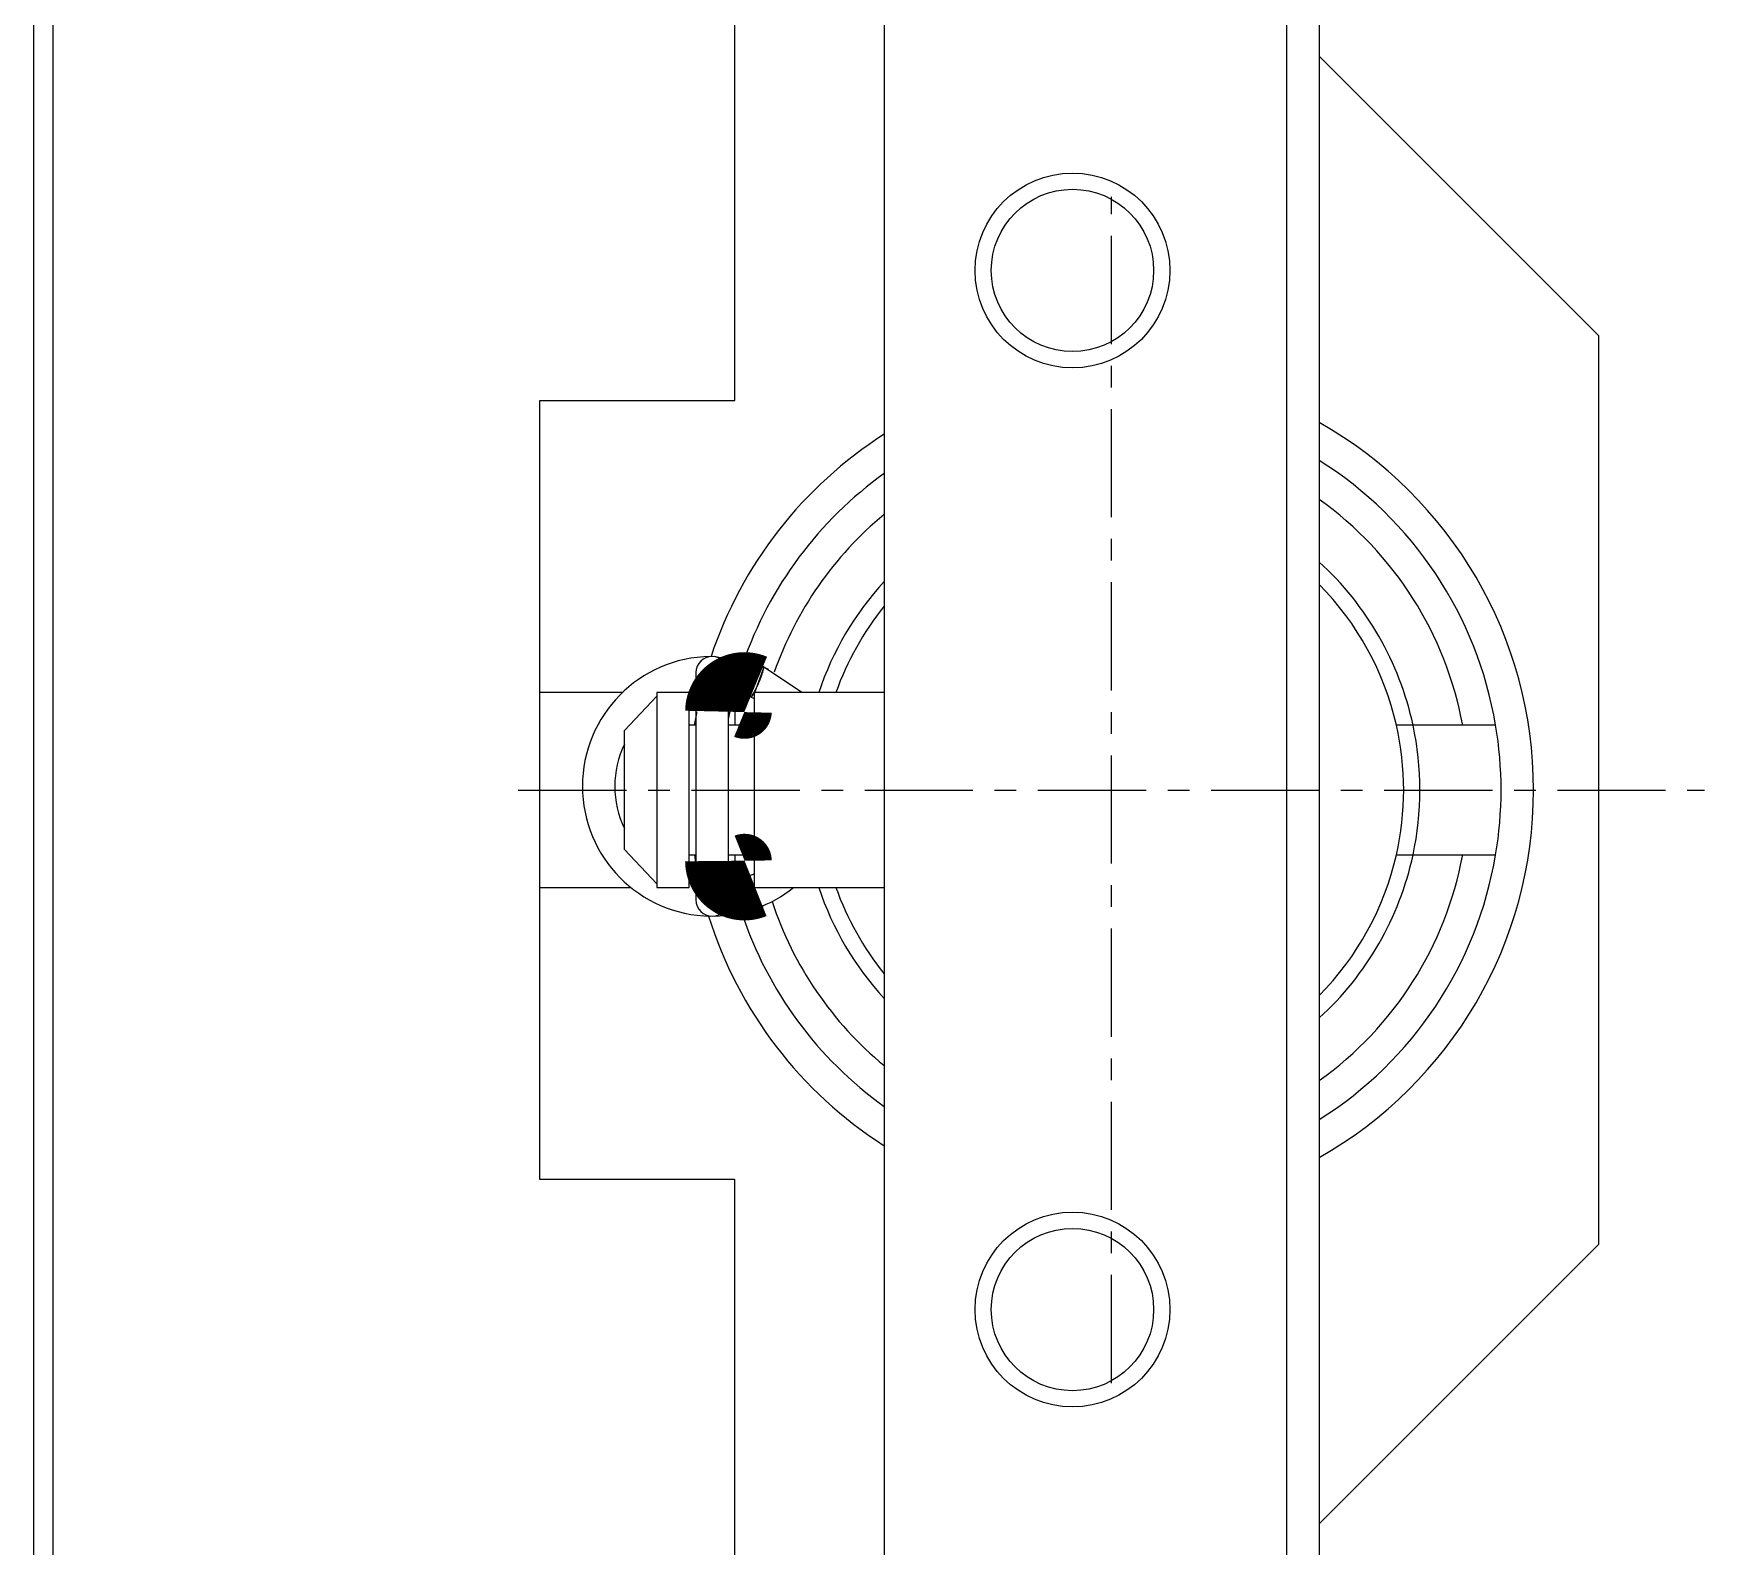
# Model space of a CAD drawing. Extents: x 90 to 467, y 81 to 345.
# Drawn here: x 128.64 to 147.94, y 293.71 to 311.18 of the extents above; entities that cross this region are included whole.
import ezdxf

# ---------------------------------------------------------------- set-up
doc = ezdxf.new("R2010")
doc.units = 0
doc.linetypes.add('CENTER', pattern=[2, 1.25, -0.25, 0.25, -0.25])
doc.layers.get('0').update_dxf_attribs({"linetype": 'CONTINUOUS'})

msp = doc.modelspace()

# ---------------------------------------------------------------- linework, layer by layer
at = {"color": 7, "linetype": 'CONTINUOUS'}
for p, q in [((143.4868864878001, 324.5710597911112), (143.4868864878001, 280.3210597911114)), ((128.8618864878002, 324.1960597911114), (128.8618864878002, 280.6960597911114)), ((143.1118864878001, 280.6960597911114), (143.1118864878001, 324.1960597911114)), ((128.6368864878002, 317.4460597911114), (128.6368864878002, 287.4460597911113)), ((138.4618864878003, 316.6960597911113), (138.4618864878003, 288.1960597911112)), ((136.7368864878002, 306.9460597911112), (136.7368864878002, 311.8210597911112)), ((146.7118864878003, 307.6960597911114), (143.4868864878001, 310.9210597911114)), ((146.7118864878003, 307.6960597911114), (146.7118864878003, 297.1960597911114)), ((134.4868864878002, 306.9460597911112), (136.7368864878002, 306.9460597911112)), ((134.4868864878002, 303.2523097911112), (134.4868864878002, 306.9460597911112)), ((137.0715634878002, 303.8646477911114), (136.4982964878001, 303.9876617911112)), ((136.2886674878003, 303.8012967911114), (136.2886674878003, 301.1762967911112)), ((137.0669484878002, 303.8675557911112), (136.6483444878001, 303.8754297911113)), ((136.6636674878002, 301.1762967911112), (136.6636674878002, 303.8012967911114)), ((137.0733954878003, 303.8638657911111), (136.9651604878002, 303.5688937911112)), ((137.5115044878002, 303.5728367911114), (137.0665644878002, 303.8668127911114)), ((137.1277524878003, 303.8389497911115), (137.0715634878002, 303.8646477911114)), ((136.1677424878003, 303.5713557911114), (136.2886464878002, 303.5988497911112)), ((135.4396734878002, 303.5710597911112), (134.4868864878002, 303.5710597911112)), ((135.4618864878003, 303.1334457911114), (135.8368864878003, 303.5303217911114)), ((136.2118864878003, 303.5710597911112), (135.8368864878003, 303.5710597911112)), ((135.8368864878003, 303.5710597911112), (135.8368864878003, 303.5303217911114)), ((135.8368864878003, 303.5303217911114), (135.8368864878003, 301.3617977911114)), ((136.2118864878003, 301.3210597911113), (136.2118864878003, 303.5710597911112)), ((136.7368864878002, 303.4997117911113), (136.7368864878002, 303.1960597911114)), ((136.9196894878003, 303.5235867911114), (136.9619664878003, 303.5043977911112)), ((136.9651604878002, 303.5688937911112), (136.9265114878003, 303.5206357911112)), ((138.4618864878003, 303.5710597911112), (136.9618864878003, 303.5710597911112)), ((136.9618864878003, 303.5710597911112), (136.9618864878003, 301.3210597911113)), ((134.4868864878002, 301.6398097911114), (134.4868864878002, 303.2523097911112)), ((135.4618864878003, 301.7586737911114), (135.4618864878003, 303.1334457911114)), ((136.2886674878003, 303.1960597911114), (136.2118864878003, 303.1960597911114)), ((136.2886674878003, 303.1960597911114), (136.2118864878003, 303.1960597911114)), ((136.7368424878004, 303.1960597911114), (136.6636584878001, 303.1960597911114)), ((136.7368864878002, 303.1960597911114), (136.6636674878002, 303.1960597911114)), ((136.9618864878003, 303.1960597911114), (136.6636674878002, 303.1960597911114)), ((136.7368864878002, 303.1960597911114), (136.6636674878002, 303.1960597911114)), ((144.5695444878003, 303.1960597911114), (144.3774984878003, 303.1960597911114)), ((145.1431314878003, 303.1960597911114), (144.5695444878003, 303.1960597911114)), ((145.5239464878001, 303.1960597911114), (144.5695444878003, 303.1960597911114)), ((145.5239464878001, 303.1960597911114), (145.1431314878003, 303.1960597911114)), ((135.8368864878003, 301.3617977911114), (135.4618864878003, 301.7586737911114)), ((136.2118864878003, 301.6960597911114), (136.2886674878003, 301.6960597911114)), ((136.2118864878003, 301.6960597911114), (136.2886674878003, 301.6960597911114)), ((136.6636584878001, 301.6960597911114), (136.7368424878004, 301.6960597911114)), ((136.6636674878002, 301.6960597911114), (136.7368864878002, 301.6960597911114)), ((136.6636674878002, 301.6960597911114), (136.9618864878003, 301.6960597911114)), ((136.7368864878002, 301.6960017911114), (136.7368864878002, 301.4778857911114)), ((144.3774984878003, 301.6960597911114), (144.5695444878003, 301.6960597911114)), ((144.5695444878003, 301.6960597911114), (145.1431314878003, 301.6960597911114)), ((145.1431314878003, 301.6960597911114), (145.5239464878001, 301.6960597911114)), ((134.4868864878002, 297.9460597911113), (134.4868864878002, 301.6398097911114)), ((136.9619684878004, 301.4733907911113), (136.6636734878003, 301.3787247911114)), ((134.4868864878002, 301.3210597911113), (135.5368274878004, 301.3210597911113)), ((135.8368864878003, 301.3617977911114), (135.8368864878003, 301.3210597911113)), ((135.8368864878003, 301.3210597911113), (136.2118864878003, 301.3210597911113)), ((136.2886554878001, 301.3789277911112), (136.2118114878003, 301.3946387911114)), ((136.9204584878002, 301.4549937911112), (136.9181454878003, 301.4539047911114)), ((136.9618864878003, 301.3210597911113), (138.4618864878003, 301.3210597911113)), ((137.0195844878001, 301.0922507911113), (137.0203394878003, 301.0924957911114)), ((137.0203394878003, 301.0924957911114), (137.0211374878003, 301.0927567911112)), ((137.0211374878003, 301.0927567911112), (137.0222634878003, 301.0931277911112)), ((137.0222634878003, 301.0931277911112), (137.0230214878002, 301.0933787911115)), ((137.0230214878002, 301.0933787911115), (137.0240944878003, 301.0937357911112)), ((137.0240944878003, 301.0937357911112), (137.0254394878003, 301.0941867911111)), ((137.0254394878003, 301.0941867911111), (137.0274224878002, 301.0948587911112)), ((137.0274224878002, 301.0948587911112), (137.0294074878003, 301.0955397911112)), ((137.0294074878003, 301.0955397911112), (137.0330854878001, 301.0968237911114)), ((137.0330854878001, 301.0968237911114), (137.0669484878002, 301.1100367911111)), ((137.0639044878003, 301.1101367911114), (137.0657944878001, 301.1097927911112)), ((137.0657944878001, 301.1097927911112), (137.0655454878001, 301.1103857911113)), ((136.7368864878002, 297.9460597911113), (134.4868864878002, 297.9460597911113)), ((136.7368864878002, 293.0710597911112), (136.7368864878002, 297.9460597911113)), ((143.4868864878001, 293.9710597911112), (146.7118864878003, 297.1960597911114))]:
    msp.add_line(p, q, dxfattribs=at)
at = {"color": 1, "linetype": 'CENTER'}
for p, q in [((141.0868864878003, 295.5960597911112), (141.0868864878003, 309.2960597911114)), ((134.2368864878002, 302.4460597911112), (147.9368864878003, 302.4460597911112))]:
    msp.add_line(p, q, dxfattribs=at)
at = {"color": 7, "linetype": 'CONTINUOUS', "const_width": 1}
for points in [[(136.6636674878002, 303.3499107911114), (136.6638694878001, 303.3585987911112), (136.6645104878003, 303.3677467911112), (136.6655904878003, 303.3768517911112), (136.6671064878003, 303.3858947911113), (136.6690564878003, 303.3948537911114), (136.6714344878003, 303.4037087911114), (136.6742364878003, 303.4124397911113), (136.6774574878002, 303.4210267911114), (136.6810914878001, 303.4294497911112), (136.6851294878004, 303.4376887911112), (136.6895644878004, 303.4457257911112), (136.6943884878002, 303.4535397911113), (136.6995894878002, 303.4611127911114), (136.7051584878003, 303.4684257911112), (136.7110844878002, 303.4754617911114), (136.7173534878002, 303.4822007911112), (136.7239524878002, 303.4886267911113), (136.7308684878003, 303.4947217911112), (136.7380844878004, 303.5004697911113), (136.7455854878001, 303.5058547911112), (136.7533544878002, 303.5108617911112), (136.7613724878002, 303.5154747911112), (136.7696214878002, 303.5196817911113), (136.7780794878003, 303.5234687911112), (136.7867274878003, 303.5268247911112), (136.7955434878001, 303.5297377911114), (136.8045044878003, 303.5321987911113), (136.8135854878003, 303.5341987911112), (136.8227644878003, 303.5357317911112), (136.8320164878003, 303.5367917911114), (136.8413154878001, 303.5373747911112), (136.8506364878003, 303.5374777911114), (136.8599524878004, 303.5370987911115), (136.8692394878002, 303.5362407911114), (136.8784714878003, 303.5349047911112), (136.8876214878002, 303.5330957911112), (136.8966644878003, 303.5308177911114), (136.9055774878002, 303.5280777911113), (136.9143344878002, 303.5248867911111), (136.9193054878003, 303.5228437911114)], [(136.9193054878003, 301.4547497911113), (136.9103954878001, 301.4512077911112), (136.9015954878003, 301.4482287911112), (136.8926464878003, 301.4457027911114), (136.8835724878003, 301.4436367911112), (136.8743994878003, 301.4420387911112), (136.8651514878002, 301.4409147911115), (136.8558524878002, 301.4402677911113), (136.8465294878002, 301.4401017911115), (136.8372084878002, 301.4404167911112), (136.8279154878004, 301.4412117911112), (136.8186754878003, 301.4424837911112), (136.8095134878003, 301.4442307911112), (136.8004564878002, 301.4464447911111), (136.7915274878002, 301.4491207911114), (136.7827514878003, 301.4522487911114), (136.7741504878003, 301.4558187911114), (136.7657484878002, 301.4598207911112), (136.7575654878002, 301.4642417911114), (136.7496234878003, 301.4690677911114), (136.7419404878002, 301.4742837911114), (136.7345364878003, 301.4798757911114), (136.7274274878001, 301.4858277911112), (136.7206304878002, 301.4921217911114), (136.7141614878003, 301.4987407911114), (136.7080334878002, 301.5056667911114), (136.7022594878002, 301.5128807911114), (136.6968534878002, 301.5203657911112), (136.6918244878002, 301.5280997911113), (136.6871844878002, 301.5360657911112), (136.6829414878002, 301.5442427911114), (136.6791034878002, 301.5526117911115), (136.6756794878002, 301.5611507911112), (136.6726744878002, 301.5698417911114), (136.6700944878001, 301.5786627911113), (136.6679444878003, 301.5875937911112), (136.6662274878003, 301.5966137911114), (136.6649474878003, 301.6057027911112), (136.6641054878003, 301.6148397911114), (136.6637044878002, 301.6240037911114), (136.6636674878002, 301.6276817911113)]]:
    msp.add_lwpolyline(points, dxfattribs=at)
at = {"color": 7, "linetype": 'CONTINUOUS'}
for points in [[(136.9199999999999, 303.5229999999998, 0), (136.921, 303.5229999999998, 0), (136.922, 303.5229999999998, 0), (136.9229999999998, 303.5229999999998, 0), (136.9229999999998, 303.5229999999998, 0), (136.924, 303.5239999999999, 0), (136.925, 303.5239999999999, 0), (136.9259999999999, 303.525, 0), (136.9269999999999, 303.526, 0), (136.928, 303.527, 0), (136.929, 303.528, 0), (136.93, 303.5289999999998, 0), (136.931, 303.5299999999999, 0), (136.9319999999999, 303.5309999999999, 0), (136.9329999999999, 303.532, 0), (136.934, 303.534, 0), (136.936, 303.5350000000001, 0), (136.937, 303.5369999999999, 0), (136.9379999999999, 303.539, 0), (136.9399999999999, 303.541, 0), (136.941, 303.543, 0), (136.942, 303.545, 0), (136.9439999999999, 303.5470000000001, 0), (136.945, 303.5489999999999, 0), (136.9469999999998, 303.5509999999998, 0), (136.9479999999998, 303.5539999999999, 0), (136.9499999999999, 303.5559999999999, 0), (136.951, 303.559, 0), (136.953, 303.5609999999999, 0), (136.954, 303.564, 0), (136.9559999999999, 303.567, 0), (136.958, 303.5699999999998, 0), (136.959, 303.573, 0), (136.961, 303.5759999999999, 0), (136.9629999999999, 303.5789999999999, 0), (136.965, 303.582, 0), (136.966, 303.5849999999999, 0), (136.968, 303.5879999999999, 0), (136.9699999999999, 303.5919999999999, 0), (136.972, 303.5950000000001, 0), (136.9739999999999, 303.5989999999998, 0), (136.975, 303.6019999999999, 0), (136.977, 303.6059999999999, 0), (136.9789999999998, 303.61, 0), (136.9809999999999, 303.6129999999999, 0), (136.983, 303.617, 0), (136.985, 303.621, 0), (136.9869999999999, 303.6249999999999, 0), (136.989, 303.629, 0), (136.99, 303.6319999999999, 0), (136.992, 303.6359999999999, 0), (136.9939999999998, 303.6399999999998, 0), (136.996, 303.644, 0), (136.9979999999999, 303.649, 0), (137, 303.653, 0), (137.002, 303.6569999999999, 0), (137.0039999999999, 303.661, 0), (137.0049999999999, 303.665, 0), (137.007, 303.669, 0), (137.0089999999999, 303.6729999999999, 0), (137.0109999999999, 303.678, 0), (137.013, 303.682, 0), (137.0149999999999, 303.6859999999999, 0), (137.016, 303.69, 0), (137.0179999999998, 303.695, 0), (137.02, 303.699, 0), (137.0219999999999, 303.7029999999999, 0), (137.024, 303.7069999999999, 0), (137.025, 303.711, 0), (137.0269999999999, 303.716, 0), (137.029, 303.72, 0), (137.03, 303.724, 0), (137.032, 303.7279999999999, 0), (137.0339999999999, 303.7320000000001, 0), (137.0349999999999, 303.737, 0), (137.037, 303.7409999999998, 0), (137.0379999999999, 303.745, 0), (137.0399999999999, 303.749, 0), (137.0409999999999, 303.7529999999998, 0), (137.043, 303.757, 0), (137.0439999999998, 303.7609999999999, 0), (137.046, 303.7649999999998, 0), (137.047, 303.7679999999999, 0), (137.048, 303.772, 0), (137.05, 303.776, 0), (137.0509999999999, 303.7799999999999, 0), (137.0519999999999, 303.783, 0), (137.053, 303.7869999999999, 0), (137.054, 303.791, 0), (137.055, 303.7939999999999, 0), (137.0569999999999, 303.797, 0), (137.0579999999999, 303.8009999999998, 0), (137.0589999999999, 303.8039999999999, 0), (137.06, 303.807, 0), (137.061, 303.8109999999999, 0), (137.061, 303.814, 0), (137.062, 303.817, 0), (137.063, 303.8199999999998, 0), (137.0639999999999, 303.8229999999999, 0), (137.0649999999999, 303.825, 0), (137.0649999999999, 303.8279999999999, 0), (137.0659999999998, 303.8309999999999, 0), (137.0659999999998, 303.8329999999999, 0), (137.067, 303.836, 0), (137.067, 303.8379999999999, 0), (137.0679999999999, 303.841, 0), (137.0679999999999, 303.843, 0), (137.0689999999999, 303.845, 0), (137.0689999999999, 303.8469999999999, 0), (137.0689999999999, 303.8489999999999, 0), (137.07, 303.851, 0), (137.07, 303.853, 0), (137.07, 303.8539999999999, 0), (137.07, 303.8559999999999, 0), (137.07, 303.857, 0), (137.07, 303.8589999999999, 0), (137.07, 303.86, 0), (137.07, 303.8609999999998, 0), (137.07, 303.862, 0), (137.07, 303.8629999999999, 0), (137.0689999999999, 303.864, 0), (137.0689999999999, 303.865, 0), (137.0689999999999, 303.866, 0), (137.0679999999999, 303.866, 0), (137.0679999999999, 303.867, 0), (137.067, 303.867, 0), (137.067, 303.8679999999998, 0), (137.0659999999998, 303.8679999999998, 0), (137.0659999999998, 303.8679999999998, 0)], [(137.0659999999998, 301.11, 0), (137.0659999999998, 301.11, 0), (137.0659999999998, 301.11, 0), (137.0659999999998, 301.11, 0), (137.0659999999998, 301.11, 0), (137.0659999999998, 301.11, 0), (137.0659999999998, 301.11, 0), (137.0659999999998, 301.11, 0), (137.0659999999998, 301.11, 0), (137.0659999999998, 301.11, 0), (137.0659999999998, 301.11, 0), (137.0659999999998, 301.11, 0), (137.0659999999998, 301.11, 0), (137.0659999999998, 301.11, 0), (137.0659999999998, 301.11, 0), (137.0659999999998, 301.11, 0), (137.0659999999998, 301.11, 0), (137.0659999999998, 301.11, 0), (137.0659999999998, 301.11, 0), (137.0659999999998, 301.11, 0), (137.0659999999998, 301.11, 0), (137.0659999999998, 301.11, 0), (137.0659999999998, 301.11, 0), (137.0659999999998, 301.11, 0), (137.0659999999998, 301.11, 0), (137.0659999999998, 301.11, 0), (137.0659999999998, 301.11, 0), (137.0659999999998, 301.11, 0), (137.0659999999998, 301.11, 0), (137.0659999999998, 301.11, 0), (137.0659999999998, 301.11, 0), (137.0659999999998, 301.11, 0), (137.0659999999998, 301.11, 0), (137.0659999999998, 301.11, 0), (137.0659999999998, 301.11, 0), (137.0659999999998, 301.11, 0), (137.0659999999998, 301.11, 0), (137.0659999999998, 301.11, 0), (137.0659999999998, 301.11, 0), (137.0659999999998, 301.11, 0), (137.0659999999998, 301.11, 0), (137.0659999999998, 301.11, 0), (137.0659999999998, 301.11, 0), (137.0659999999998, 301.11, 0), (137.0659999999998, 301.11, 0), (137.0659999999998, 301.11, 0), (137.0659999999998, 301.11, 0), (137.0659999999998, 301.11, 0), (137.0659999999998, 301.11, 0), (137.0659999999998, 301.11, 0), (137.0659999999998, 301.11, 0), (137.0659999999998, 301.11, 0), (137.0659999999998, 301.11, 0), (137.0659999999998, 301.11, 0), (137.0659999999998, 301.11, 0), (137.0659999999998, 301.11, 0), (137.0659999999998, 301.11, 0), (137.0659999999998, 301.11, 0), (137.0659999999998, 301.11, 0), (137.0659999999998, 301.11, 0), (137.0659999999998, 301.11, 0), (137.0659999999998, 301.11, 0), (137.0659999999998, 301.11, 0), (137.0659999999998, 301.11, 0), (137.0659999999998, 301.11, 0), (137.0659999999998, 301.11, 0), (137.0659999999998, 301.11, 0), (137.0659999999998, 301.11, 0), (137.0659999999998, 301.11, 0), (137.0659999999998, 301.11, 0), (137.0659999999998, 301.11, 0), (137.0659999999998, 301.11, 0), (137.0659999999998, 301.11, 0), (137.0659999999998, 301.11, 0), (137.0659999999998, 301.11, 0), (137.0659999999998, 301.11, 0), (137.067, 301.11, 0), (137.067, 301.11, 0), (137.067, 301.11, 0), (137.067, 301.11, 0), (137.067, 301.11, 0), (137.067, 301.11, 0), (137.067, 301.11, 0), (137.067, 301.11, 0), (137.067, 301.11, 0), (137.067, 301.11, 0), (137.067, 301.11, 0), (137.067, 301.11, 0), (137.067, 301.11, 0), (137.067, 301.11, 0), (137.067, 301.11, 0), (137.067, 301.11, 0), (137.067, 301.11, 0), (137.067, 301.11, 0), (137.067, 301.11, 0), (137.067, 301.11, 0), (137.067, 301.11, 0), (137.067, 301.11, 0), (137.067, 301.11, 0), (137.067, 301.11, 0), (137.067, 301.11, 0), (137.067, 301.11, 0), (137.067, 301.11, 0), (137.067, 301.11, 0), (137.067, 301.11, 0), (137.067, 301.11, 0), (137.067, 301.11, 0), (137.067, 301.11, 0), (137.067, 301.11, 0), (137.067, 301.11, 0), (137.067, 301.11, 0), (137.067, 301.11, 0), (137.067, 301.11, 0), (137.067, 301.11, 0), (137.067, 301.11, 0), (137.067, 301.11, 0), (137.067, 301.11, 0), (137.067, 301.11, 0), (137.067, 301.11, 0), (137.067, 301.11, 0), (137.067, 301.11, 0), (137.067, 301.11, 0), (137.067, 301.11, 0), (137.067, 301.11, 0), (137.067, 301.11, 0), (137.067, 301.11, 0), (137.067, 301.11, 0), (137.067, 301.11, 0), (137.067, 301.11, 0)]]:
    msp.add_polyline3d(points, dxfattribs=at)
at = {"color": 3, "linetype": 'CONTINUOUS'}
for centre in [(140.6368864878003, 308.4460597911113), (140.6368864878003, 296.4460597911113)]:
    msp.add_circle(centre, 1.125, dxfattribs=at)
at = {"color": 7, "linetype": 'CONTINUOUS'}
for centre in [(140.6368864878003, 308.4460597911113), (140.6368864878003, 296.4460597911113)]:
    msp.add_circle(centre, 0.9375, dxfattribs=at)
for centre, radius, start, end in [((141.0868864878003, 302.4460597911112), 4.875, 0, 60.50762699999976), ((141.0868864878003, 302.4460597911112), 4.875, 122.5789700000002, 161.5574959999998), ((141.0868864878003, 302.4460597911112), 4.5, 125.6853349999995, 160.9826499999996), ((141.0868864878003, 302.4460597911112), 4.5, 9.59406499999998, 57.76904700000028), ((141.0868864878003, 302.4460597911112), 4.125, 10.47567900000011, 54.42147399999988), ((141.0868864878003, 302.4460597911112), 4.125, 129.5211959999998, 160.7587749999998), ((141.0868864878003, 302.4460597911112), 3.375, 12.83958499999999, 44.67461000000009), ((141.0868864878003, 302.4460597911112), 3.375, 141.0575589999999, 160.5287789999995), ((136.4762044878002, 302.4888357911112), 1.499044, 90.8527660000003, 269.1982520000002), ((136.4761674878002, 303.8012967911114), 0.1875, 0, 180), ((141.0868864878003, 302.4460597911112), 4.5, 166.8577969999996, 169.4007059999998), ((141.0868864878003, 302.4460597911112), 4.875, 169.3125599999999, 171.150117), ((141.0868864878003, 302.4460597911112), 3.5625, 347.8467989999999, 12.15319400000006), ((141.0868864878003, 302.4460597911112), 4.5, 350.405929, 9.59406499999998), ((136.4764884878004, 302.4890097911113), 1.126026999999999, 154.310469, 205.694758), ((141.0868864878003, 302.4460597911112), 4.875, 299.4923730000002, 0), ((141.0868864878003, 302.4460597911112), 4.875, 188.8498829999998, 190.1823519999997), ((141.0868864878003, 302.4460597911112), 4.125, 305.578526, 349.5243149999997), ((141.0868864878003, 302.4460597911112), 4.5, 302.2309529999997, 350.405929), ((141.0868864878003, 302.4460597911112), 3.375, 315.3253899999999, 347.160409), ((136.4748644878001, 302.4927397911112), 1.503020999999999, 270.9363129999997, 308.7651189999998), ((141.0868864878003, 302.4460597911112), 3.375, 199.4712209999999, 218.9424409999995), ((136.4761674878002, 301.1762967911112), 0.1875, 180, 0), ((141.0868864878003, 302.4460597911112), 4.125, 198.1722070000001, 230.478804), ((141.0868864878003, 302.4460597911112), 4.875, 197.3737769999997, 237.4210299999995), ((141.0868864878003, 302.4460597911112), 4.5, 198.3566019999999, 234.314665)]:
    msp.add_arc(centre, radius, start, end, dxfattribs=at)
at = {"color": 3, "linetype": 'CONTINUOUS'}
for radius, start, end in [(3.5625, 12.15319400000006, 47.64794500000025), (3.5625, 137.4631019999998, 161.5915199999998), (3.375, 347.160409, 12.83958499999999), (3.5625, 312.3520549999997, 347.8467989999999), (3.5625, 198.4084799999996, 222.536898)]:
    msp.add_arc((141.0868864878003, 302.4460597911112), radius, start, end, dxfattribs=at)

doc.saveas('drawing.dxf')
